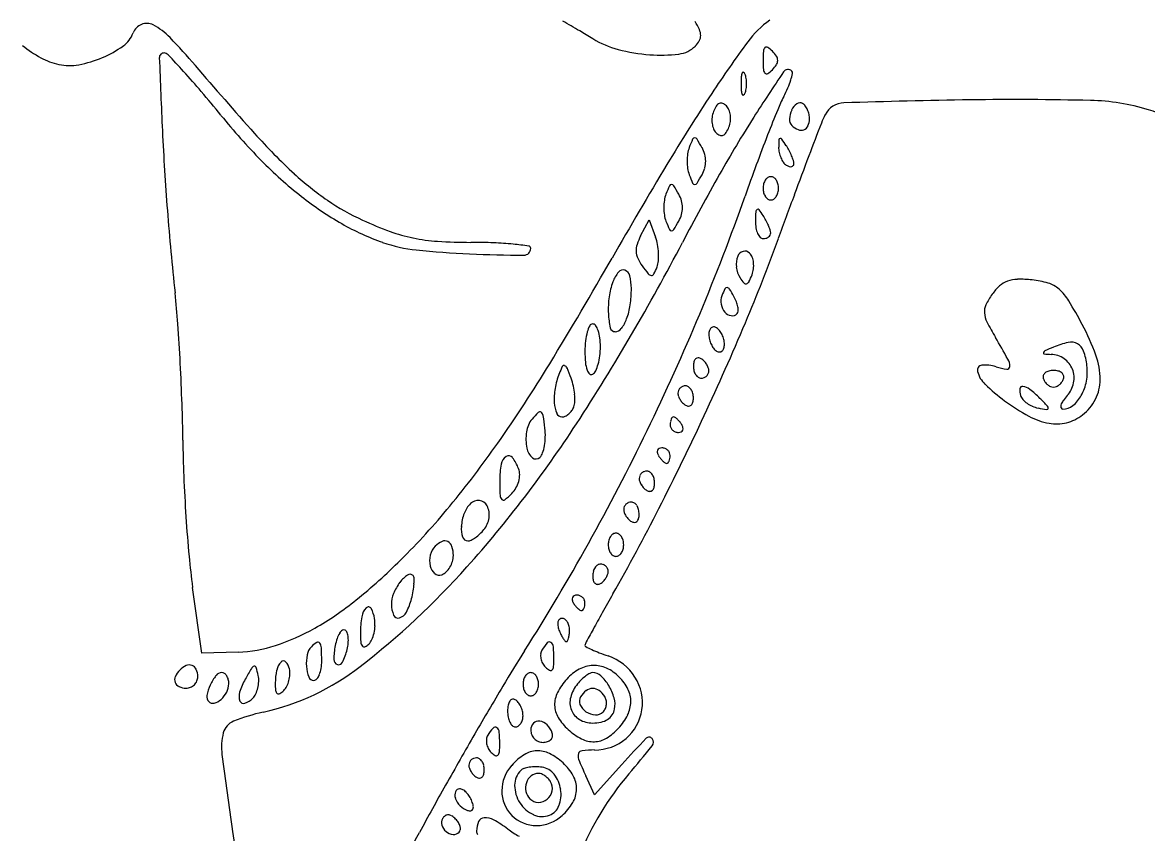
# Model space of a CAD drawing. Header units: millimetres. Extents: x 56222 to 3066687, y -650199 to -121287.
# Drawn here: x 140546.311 to 140548.127, y -185767.122 to -185765.813 of the extents above; entities that cross this region are included whole.
import ezdxf

# ---------------------------------------------------------------- set-up
doc = ezdxf.new("R2010")
doc.units = ezdxf.units.MM
doc.header["$MEASUREMENT"] = 0
doc.layers.add('$TD_AUDIT_GENERATED_(A0BDF17)', color=32, linetype='Continuous', lineweight=30)

msp = doc.modelspace()

# ---------------------------------------------------------------- linework, layer by layer
at = {"layer": '$TD_AUDIT_GENERATED_(A0BDF17)', "linetype": 'Continuous', "lineweight": 25, "ltscale": 2}
for p, q in [((140547.3077, -185766.1575), (140547.3216, -185766.1315)), ((140547.3216, -185766.1315), (140547.3318, -185766.1592)), ((140546.5998, -185766.8302), (140546.585, -185766.724)), ((140546.6583, -185766.8282), (140546.5998, -185766.8302)), ((140547.2772, -185767.0095), (140547.2331, -185767.0584)), ((140547.2331, -185767.0584), (140547.2193, -185767.028))]:
    msp.add_line(p, q, dxfattribs=at)
for centre, radius, start, end in [((140546.5117, -185765.8389), 0.0242, 112.312, 159.0085), ((140546.5109, -185765.8369), 0.0221, 62.3443, 112.312), ((140546.4712, -185765.9127), 0.1077, 44.1012, 62.3443), ((140543.4049, -185772.2966), 7.5053, 59.5419, 59.78391), ((140547.305, -185765.8685), 0.1068, 24.1668, 31.9874), ((140547.6051, -185765.9359), 0.1546, 125.1429, 143.7267), ((140546.446, -185765.8137), 0.0461, 305.3541, 339.0085), ((140545.8598, -185768.1221), 2.6625, 59.0176, 59.5419), ((140547.3804, -185765.8347), 0.0242, 0.6079, 24.1669), ((140547.3877, -185765.8346), 0.0169, 331.0083, 0.6078), ((140546.4286, -185765.7067), 0.1859, 230.5994, 241.5535), ((140546.3704, -185765.707), 0.1769, 292.9644, 305.3541), ((140545.8731, -185766.4924), 0.9406, 40.3983, 44.1011), ((140547.3119, -185765.7036), 0.1584, 239.0176, 255.2357), ((140547.3642, -185765.8195), 0.045, 276.6728, 315.0021), ((140547.3688, -185765.8242), 0.0384, 315.0021, 331.0083), ((140549.2039, -185767.1091), 2.1376, 143.7267, 146.4511), ((140547.5146, -185765.8602), 0.00888, 135.0022, 175.8296), ((140547.5108, -185765.8564), 0.0035, 56.8319, 135.0022), ((140547.4871, -185765.8926), 0.0468, 45.0021, 56.8319), ((140546.3932, -185765.7721), 0.1115, 241.5536, 257.6145), ((140546.3664, -185765.6977), 0.187, 280.7267, 292.9644), ((140546.5386, -185765.8698), 0.00728, 87.7039, 182.1227), ((140559.7711, -185765.3793), 13.2489, 182.12263, 182.63325), ((140546.5385, -185765.8721), 0.00962, 43.409, 87.7039), ((140544.9507, -185767.3741), 2.1953, 42.4574, 43.409), ((140547.3422, -185765.5887), 0.2773, 255.2357, 265.8993), ((140547.3403, -185765.6156), 0.2503, 265.8993, 276.6728), ((140547.7111, -185765.8745), 0.2059, 175.8296, 180.0021), ((140547.4826, -185765.8972), 0.0532, 33.6368, 45.0021), ((140547.5166, -185765.8745), 0.0123, 0.0021, 33.6368), ((140546.3864, -185765.803), 0.0799, 257.6145, 280.7267), ((140550.9497, -185762.172), 5.7256, 220.3983, 221.8523), ((140547.7111, -185765.8745), 0.2059, 180.0021, 184.1747), ((140547.5146, -185765.8889), 0.00888, 184.1747, 225.0021), ((140547.4871, -185765.8565), 0.0468, 303.1724, 315.0021), ((140547.4826, -185765.8519), 0.0532, 315.0022, 326.3674), ((140547.5166, -185765.8745), 0.0123, 326.3674, 0.0022), ((140547.5454, -185765.8976), 0.0085, 45.0021, 145.8971), ((140547.5482, -185765.8948), 0.00449, 348.3238, 45.0021), ((140545.6809, -185766.706), 1.2055, 40.4028, 42.4574), ((140547.629, -185765.912), 0.1593, 175.9939, 180.0021), ((140547.4909, -185765.9023), 0.0208, 158.0276, 175.994), ((140547.4729, -185765.8951), 0.0015, 61.6496, 158.0276), ((140547.4712, -185765.8983), 0.00517, 21.9766, 61.6498), ((140547.4464, -185765.9083), 0.0319, 8.702, 21.9766), ((140547.4224, -185765.912), 0.0562, 0.0021, 8.7021), ((140550.1442, -185767.6573), 3.147, 145.8972, 147.4916), ((140547.5108, -185765.8927), 0.0035, 225.0021, 303.1724), ((140547.4265, -185765.8677), 0.1293, 336.7015, 342.7372), ((140547.4451, -185765.8734), 0.1098, 342.7373, 348.3239), ((140544.9735, -185767.308), 2.1344, 39.0632, 40.4028), ((140549.9224, -185767.5856), 2.9997, 146.4511, 149.0384), ((140547.629, -185765.912), 0.1593, 180.0021, 184.0104), ((140547.4909, -185765.9217), 0.0208, 184.0103, 201.9767), ((140547.4712, -185765.9257), 0.00517, 298.3545, 338.0276), ((140547.4464, -185765.9157), 0.0319, 338.0277, 351.3023), ((140547.4224, -185765.912), 0.0562, 351.3022, 0.0022), ((140547.3426, -185765.8315), 0.2207, 332.6578, 336.7015), ((140547.4391, -185765.9541), 0.0111, 113.7973, 148.0154), ((140547.4374, -185765.9502), 0.00694, 67.3078, 113.7974), ((140547.4329, -185765.961), 0.0186, 45.0022, 67.3078), ((140547.4729, -185765.9289), 0.0015, 201.9767, 298.3546), ((140547.7662, -185766.0506), 0.2563, 152.6578, 157.8442), ((140547.576, -185765.9665), 0.0274, 126.3398, 154.2426), ((140547.5647, -185765.951), 0.0082, 58.2846, 126.3398), ((140547.561, -185765.957), 0.0152, 36.2292, 58.2846), ((140547.6369, -185765.9787), 0.0357, 91.9051, 152.0831), ((140548.0067, -185777.0954), 11.1586, 90.85733, 91.90515), ((140547.9129, -185770.8287), 4.8911, 88.5909, 90.8574), ((140548.0246, -185766.2902), 0.3513, 73.0564, 88.5909), ((140547.4461, -185765.3013), 1.0501, 219.0632, 224.3832), ((140547.4602, -185765.9704), 0.0374, 159.0085, 173.5716), ((140547.4734, -185765.9754), 0.0515, 148.0155, 159.0086), ((140547.433, -185765.9609), 0.0185, 21.2683, 45.0021), ((140547.4162, -185765.9674), 0.0365, 6.975, 21.2683), ((140547.411, -185765.9681), 0.0418, 353.5715, 6.9751), ((140550.1249, -185767.011), 2.803, 157.8443, 158.7415), ((140547.5845, -185765.9705), 0.0367, 154.2426, 177.4859), ((140547.5457, -185765.9682), 0.0342, 24.1774, 36.2293), ((140547.5412, -185765.9702), 0.0391, 12.7971, 24.1772), ((140547.5468, -185765.969), 0.0334, 0.0021, 12.7972), ((140547.7141, -185766.0195), 0.123, 152.0831, 159.0412), ((140547.9955, -185766.3858), 0.4513, 69.0369, 73.0564), ((140547.4645, -185765.9709), 0.0418, 173.5715, 186.9751), ((140547.4593, -185765.9715), 0.0365, 186.975, 201.2683), ((140549.1933, -185767.0513), 2.0194, 147.4916, 150.5288), ((140547.4021, -185765.9635), 0.0515, 328.0155, 339.0086), ((140547.4153, -185765.9686), 0.0374, 339.0085, 353.5716), ((140547.5618, -185765.9695), 0.0141, 177.4859, 225.0021), ((140547.5729, -185765.9584), 0.0298, 225.0022, 247.8146), ((140547.5669, -185765.9749), 0.012, 290.4262, 335.0649), ((140547.554, -185765.969), 0.0261, 335.065, 0.0021), ((140559.429, -185770.5068), 12.6679, 159.04128, 159.29705), ((140550.4547, -185765.8078), 3.9226, 182.6332, 184.5102), ((140547.404, -185765.3482), 0.9653, 221.8522, 227.2774), ((140547.395, -185766.0032), 0.00371, 90.0022, 155.876), ((140547.395, -185766.0038), 0.00439, 31.8085, 90.0021), ((140547.4425, -185765.978), 0.0185, 201.2683, 225.0021), ((140547.4426, -185765.978), 0.0186, 225.0022, 247.3078), ((140547.4381, -185765.9887), 0.00694, 247.3078, 293.7974), ((140547.4364, -185765.9849), 0.0111, 293.7973, 328.0154), ((140550.338, -185767.0939), 3.0317, 158.7415, 159.716), ((140547.5331, -185766.0026), 0.00236, 100.9783, 176.7104), ((140547.5332, -185766.0031), 0.00287, 35.2176, 100.9785), ((140547.5665, -185765.9741), 0.0129, 247.8148, 290.4262), ((140547.4293, -185766.0317), 0.0463, 158.9315, 171.7064), ((140547.6404, -185766.1131), 0.2726, 155.8759, 158.9315), ((140547.0921, -185766.1917), 0.3608, 29.3117, 31.8086), ((140547.3633, -185766.0395), 0.0498, 15.7864, 29.3118), ((140547.7764, -185766.0165), 0.246, 176.7108, 179.4833), ((140547.5709, -185766.0147), 0.0406, 179.4833, 191.7873), ((140547.2817, -185766.1806), 0.3107, 32.8747, 35.2176), ((140547.4524, -185766.0703), 0.1076, 27.9831, 32.8747), ((140547.1722, -185765.5693), 0.6668, 224.3832, 231.8588), ((140547.465, -185766.0369), 0.0824, 171.7064, 180.0021), ((140547.465, -185766.0369), 0.0824, 180.0021, 188.2979), ((140547.3722, -185766.0369), 0.0405, 0.0021, 15.7864), ((140547.3722, -185766.0369), 0.0405, 344.2179, 0.0021), ((140547.5757, -185766.0137), 0.0454, 191.7873, 203.0981), ((140547.5698, -185766.0162), 0.039, 203.0981, 215.1788), ((140547.4522, -185766.0704), 0.1077, 23.0981, 27.9831), ((140547.4663, -185766.0644), 0.0924, 18.118, 23.0981), ((140547.5374, -185766.0411), 0.0176, 1.0865, 18.118), ((140555.2817, -185768.9394), 8.2344, 159.29707, 159.76254), ((140554.361, -185770.2485), 8.1759, 149.03845, 150.26274), ((140547.4293, -185766.0421), 0.0463, 188.2978, 201.0728), ((140547.3633, -185766.0344), 0.0498, 330.6925, 344.2178), ((140550.8059, -185767.2668), 3.5305, 159.7159, 160.5852), ((140547.5513, -185766.0293), 0.0164, 215.1788, 238.2846), ((140547.5546, -185766.024), 0.0226, 238.2847, 251.6853), ((140547.5499, -185766.0379), 0.00791, 251.6854, 280.9785), ((140547.5507, -185766.0417), 0.00407, 280.9784, 325.3239), ((140547.5496, -185766.0409), 0.00543, 325.3241, 1.0867), ((140547.0675, -185765.7124), 0.4694, 227.2773, 235.6431), ((140550.7518, -185767.9321), 3.8096, 150.5287, 152.4173), ((140547.6404, -185765.9608), 0.2726, 201.0728, 204.1283), ((140547.395, -185766.0707), 0.00371, 204.1282, 270.0021), ((140547.395, -185766.07), 0.00439, 270.0022, 328.1958), ((140547.0921, -185765.8822), 0.3608, 328.1957, 330.6925), ((140547.5332, -185766.0806), 0.028, 165.1598, 180.0022), ((140547.5258, -185766.0787), 0.0203, 146.312, 165.1598), ((140547.5211, -185766.0755), 0.0147, 123.7206, 146.312), ((140547.5177, -185766.0705), 0.00858, 90.0022, 123.7206), ((140547.5177, -185766.0705), 0.00858, 56.2837, 90.0021), ((140547.5143, -185766.0755), 0.0147, 33.6923, 56.2836), ((140547.5096, -185766.0787), 0.0203, 14.8445, 33.6923), ((140547.5022, -185766.0806), 0.028, 0.002, 14.8445), ((140547.3918, -185766.1067), 0.0463, 158.9315, 171.7064), ((140547.603, -185766.188), 0.2726, 155.8759, 158.9315), ((140547.3575, -185766.0781), 0.00371, 90.0022, 155.876), ((140547.3575, -185766.0788), 0.00439, 31.8085, 90.0021), ((140547.0546, -185766.2667), 0.3608, 29.3117, 31.8086), ((140547.3258, -185766.1144), 0.0498, 15.7864, 29.3118), ((140547.5332, -185766.0806), 0.028, 180.002, 194.8445), ((140547.5258, -185766.0826), 0.0203, 194.8445, 213.6923), ((140547.5096, -185766.0826), 0.0203, 326.312, 345.1598), ((140547.5022, -185766.0806), 0.028, 345.1598, 0.0022), ((140559.9563, -185770.6628), 13.2165, 159.76253, 160.08912), ((140547.0935, -185765.6696), 0.5393, 231.8587, 240.2095), ((140547.0184, -185765.7843), 0.3824, 235.6432, 245.3991), ((140547.4275, -185766.1119), 0.0824, 171.7064, 180.0021), ((140547.3348, -185766.1119), 0.0405, 0.0021, 15.7864), ((140544.1301, -185764.914), 3.5478, 337.295, 340.5852), ((140547.5211, -185766.0858), 0.0147, 213.6923, 236.2836), ((140547.5177, -185766.0908), 0.00858, 236.2837, 270.0021), ((140547.5177, -185766.0908), 0.00858, 270.0022, 303.7206), ((140547.5143, -185766.0858), 0.0147, 303.7206, 326.312), ((140551.1181, -185765.7555), 4.5881, 184.5102, 186.179), ((140547.4275, -185766.1119), 0.0824, 180.0021, 188.2979), ((140547.3918, -185766.1171), 0.0463, 188.2978, 201.0728), ((140547.3258, -185766.1094), 0.0498, 330.6925, 344.2178), ((140547.3348, -185766.1119), 0.0405, 344.2179, 0.0021), ((140547.8233, -185766.136), 0.3304, 177.0241, 179.6122), ((140547.4987, -185766.1191), 0.00534, 127.2973, 177.024), ((140547.4969, -185766.1167), 0.00234, 38.1901, 127.2973), ((140547.4039, -185766.1899), 0.1206, 32.8747, 38.1901), ((140547.4085, -185766.1869), 0.1151, 28.329, 32.8747), ((140547.0217, -185765.795), 0.3948, 240.2095, 250.7593), ((140547.1157, -185765.5717), 0.6162, 245.3991, 249.8561), ((140547.603, -185766.0357), 0.2726, 201.0728, 204.1283), ((140547.0546, -185765.9571), 0.3608, 328.1957, 330.6925), ((140547.5565, -185766.1342), 0.0636, 179.6123, 189.3519), ((140547.5314, -185766.1383), 0.0381, 189.352, 203.6381), ((140547.4127, -185766.1846), 0.1104, 23.6382, 28.329), ((140547.4272, -185766.1783), 0.0945, 18.8941, 23.6382), ((140546.9925, -185765.9076), 0.2584, 249.8561, 258.3876), ((140546.9984, -185765.8793), 0.2873, 258.3876, 266.3797), ((140547.382, -185766.1972), 0.0842, 151.8472, 161.9586), ((140547.2625, -185766.1849), 0.0739, 10.5676, 20.3028), ((140547.3575, -185766.1456), 0.00371, 204.1282, 270.0021), ((140547.3575, -185766.145), 0.00439, 270.0022, 328.1958), ((140544.8932, -185765.2068), 2.8043, 337.1146, 340.089), ((140547.517, -185766.1446), 0.0225, 203.6382, 222.4382), ((140547.5052, -185766.1554), 0.00645, 222.4384, 270.0022), ((140547.5052, -185766.1454), 0.0164, 270.0021, 286.8408), ((140547.5063, -185766.149), 0.0127, 286.8408, 307.2973), ((140547.508, -185766.1512), 0.0099, 307.2974, 330.7956), ((140547.5105, -185766.1526), 0.00703, 330.7956, 1.1718), ((140547.5016, -185766.1528), 0.0159, 1.1717, 18.894), ((140546.9717, -185765.9382), 0.2432, 250.7593, 263.895), ((140547.0849, -185764.8797), 1.3077, 263.8949, 267.6741), ((140547.0365, -185765.2767), 0.8911, 266.3797, 269.817), ((140547.0304, -185767.1901), 1.0223, 87.7363, 89.8169), ((140547.0502, -185766.6893), 0.5211, 84.2912, 87.7363), ((140547.0299, -185766.8925), 0.7253, 82.2896, 84.2912), ((140547.1195, -185766.1775), 0.0109, 269.5542, 0.1007), ((140547.1267, -185766.1775), 0.00379, 0.1008, 82.2896), ((140544.2514, -185764.5362), 3.5244, 326.9083, 332.4173), ((140547.3322, -185766.181), 0.0319, 161.9586, 182.8254), ((140547.2365, -185766.1897), 0.1003, 2.8253, 10.5676), ((140547.4763, -185766.1948), 0.0129, 105.4716, 159.0086), ((140547.4758, -185766.1929), 0.011, 45.0021, 105.4716), ((140547.1402, -185763.5188), 2.6698, 267.674, 269.5542), ((140541.4397, -185762.8672), 6.705, 328.57117, 330.26274), ((140547.3302, -185766.1811), 0.0299, 182.8254, 204.5367), ((140547.3657, -185766.1649), 0.0689, 204.5366, 216.1771), ((140547.3, -185766.1942), 0.0366, 339.0085, 354.8405), ((140547.2452, -185766.1893), 0.0916, 354.8404, 2.8254), ((140547.4983, -185766.2032), 0.0364, 159.0085, 187.0351), ((140547.4707, -185766.198), 0.0181, 20.6503, 45.0022), ((140547.4529, -185766.2047), 0.0372, 6.4137, 20.6503), ((140547.4469, -185766.2054), 0.0432, 353.1495, 6.4136), ((140547.3183, -185766.2528), 0.0593, 141.2187, 159.0086), ((140547.2792, -185766.2214), 0.00913, 70.7362, 141.2189), ((140547.2781, -185766.2247), 0.0127, 14.0807, 70.7362), ((140547.5468, -185766.0325), 0.2933, 216.1771, 219.3547), ((140547.3255, -185766.214), 0.00706, 219.3548, 265.8741), ((140547.3253, -185766.2168), 0.00428, 265.8741, 332.8466), ((140547.226, -185766.1658), 0.1159, 332.8467, 339.0086), ((140547.5049, -185766.2024), 0.0432, 187.0351, 211.7196), ((140547.4504, -185766.2058), 0.0397, 339.0087, 353.1496), ((140547.3608, -185766.2691), 0.1048, 159.0085, 172.5288), ((140547.2091, -185766.242), 0.0837, 0.0021, 14.0808), ((140547.5239, -185766.1907), 0.0655, 211.7196, 220.5113), ((140547.4774, -185766.2304), 0.00427, 220.5112, 284.835), ((140547.4769, -185766.2284), 0.00632, 284.835, 333.5922), ((140547.366, -185766.1734), 0.1301, 333.5921, 339.0086), ((140547.9124, -185766.2664), 0.0383, 109.7251, 132.1036), ((140547.9167, -185766.2784), 0.051, 91.0225, 109.7251), ((140547.9193, -185766.4231), 0.1958, 84.1447, 91.0225), ((140547.9253, -185766.3645), 0.1369, 73.0339, 84.1447), ((140547.9515, -185766.2786), 0.0471, 48.3988, 73.034), ((140545.1974, -185766.3965), 1.3672, 4.0741, 6.1791), ((140547.1074, -185766.242), 0.1854, 351.7373, 0.0022), ((140547.4631, -185766.2631), 0.0259, 159.0085, 190.0937), ((140547.5686, -185766.3035), 0.1389, 154.0835, 159.0085), ((140547.4469, -185766.2444), 0.00362, 86.047, 154.0833), ((140547.4468, -185766.2458), 0.00504, 32.5502, 86.047), ((140547.2474, -185766.3731), 0.2417, 29.2347, 32.5503), ((140547.399, -185766.2883), 0.0679, 21.2689, 29.2347), ((140547.9771, -185766.3231), 0.1249, 144.9937, 154.1438), ((140547.9404, -185766.2974), 0.08, 132.1036, 144.9937), ((140547.9279, -185766.3052), 0.0826, 31.4479, 48.3989), ((140547.4118, -185766.2758), 0.1563, 172.5288, 182.5538), ((140547.1844, -185766.2532), 0.1077, 339.3218, 351.7373), ((140547.4641, -185766.2629), 0.0269, 190.0937, 220.315), ((140547.4189, -185766.2805), 0.0466, 10.703, 21.2691), ((140547.4334, -185766.2778), 0.0318, 358.3206, 10.703), ((140547.8871, -185766.2795), 0.0249, 154.1438, 184.398), ((140547.3534, -185766.6565), 0.756, 28.1188, 31.4479), ((140547.3851, -185766.277), 0.1295, 182.5538, 192.7283), ((140547.2264, -185766.2691), 0.0628, 323.1407, 339.3218), ((140543.9747, -185764.849), 3.7163, 334.1172, 337.2949), ((140547.4561, -185766.2697), 0.0164, 220.315, 261.3615), ((140547.4554, -185766.2746), 0.0115, 261.3615, 315.0022), ((140547.4593, -185766.2786), 0.00586, 315.0021, 358.3206), ((140547.9008, -185766.2785), 0.0386, 184.3979, 206.7855), ((140543.0944, -185766.5463), 3.4756, 3.0254, 4.0742), ((140547.2729, -185766.3267), 0.0533, 152.5807, 164.3081), ((140547.2304, -185766.3047), 0.00543, 90.0022, 152.5807), ((140547.2304, -185766.305), 0.00575, 33.4445, 90.0021), ((140547.2053, -185766.3216), 0.0358, 18.7813, 33.4446), ((140547.2665, -185766.3038), 0.00796, 192.7284, 270.0021), ((140547.2665, -185766.2992), 0.0126, 270.0021, 323.1407), ((140543.374, -185764.5656), 4.4532, 335.0112, 337.1146), ((140547.4275, -185766.3124), 0.00915, 131.4134, 164.1433), ((140547.4254, -185766.31), 0.00591, 88.3507, 131.4133), ((140547.4252, -185766.3136), 0.00955, 58.2846, 88.3507), ((140547.4209, -185766.3207), 0.0178, 37.4399, 58.2847), ((140548.2592, -185766.0975), 0.4401, 206.7855, 210.5433), ((140547.694, -185766.4746), 0.3699, 19.7539, 28.1188), ((140547.3785, -185766.3437), 0.1606, 173.9142, 180.0022), ((140547.3057, -185766.3359), 0.0873, 164.308, 173.9143), ((140547.181, -185766.3298), 0.0614, 7.3966, 18.7813), ((140547.1335, -185766.336), 0.1093, 0.0021, 7.3967), ((140547.4419, -185766.3165), 0.0242, 164.1432, 180.002), ((140547.4506, -185766.3165), 0.0328, 180.0022, 193.6556), ((140547.4582, -185766.3147), 0.0407, 193.6556, 205.2758), ((140547.406, -185766.3321), 0.0366, 25.2758, 37.4399), ((140547.4023, -185766.3338), 0.0407, 13.6556, 25.2758), ((140547.41, -185766.332), 0.0328, 0.0022, 13.6556), ((140546.4912, -185767.1407), 1.6127, 29.1171, 30.5433), ((140547.4092, -185766.3437), 0.1913, 180.0022, 185.2741), ((140547.1261, -185766.336), 0.1168, 352.8089, 0.0022), ((140547.4546, -185766.3164), 0.0366, 205.2758, 217.4399), ((140547.4396, -185766.3278), 0.0178, 217.4399, 238.2847), ((140547.4353, -185766.3349), 0.00955, 238.2846, 268.3507), ((140547.4352, -185766.3385), 0.00591, 268.3507, 311.4133), ((140547.433, -185766.3361), 0.00915, 311.4134, 344.1433), ((140547.4186, -185766.332), 0.0242, 344.1432, 0.002), ((140547.959, -185766.346), 0.00152, 162.0647, 264.2526), ((140547.9619, -185766.347), 0.00454, 114.7246, 162.0648), ((140548.1894, -185766.8411), 0.5486, 113.161, 114.7247), ((140548.0249, -185766.4566), 0.1303, 102.165, 113.161), ((140548.0021, -185766.3506), 0.0219, 61.1261, 102.165), ((140548.0026, -185766.3497), 0.0208, 18.6414, 61.126), ((140547.9123, -185766.3801), 0.1162, 6.7261, 18.6414), ((140542.9398, -185766.5544), 3.6303, 1.985, 3.0255), ((140545.082, -185765.093), 2.4366, 324.9707, 328.5711), ((140547.2725, -185766.3563), 0.0541, 185.2741, 198.7814), ((140547.1492, -185766.3389), 0.0935, 344.308, 352.8089), ((140547.4192, -185766.3672), 0.0264, 164.871, 180.0021), ((140547.4032, -185766.3629), 0.00984, 133.2606, 164.8711), ((140547.4005, -185766.3601), 0.00595, 89.9762, 133.2606), ((140547.4005, -185766.3631), 0.00903, 58.2846, 89.9762), ((140547.392, -185766.377), 0.0253, 44.3651, 58.2846), ((140547.3873, -185766.3816), 0.0319, 32.6795, 44.3651), ((140547.8782, -185766.3682), 0.0252, 1.0123, 29.1171), ((140547.9777, -185766.1605), 0.188, 264.2525, 267.635), ((140547.9683, -185766.388), 0.0397, 55.3011, 87.635), ((140547.9697, -185766.3859), 0.0371, 21.3018, 55.3011), ((140547.931, -185766.3894), 0.118, 0.151, 19.7539), ((140547.2971, -185766.4258), 0.1294, 159.0086, 170.038), ((140547.2934, -185766.4244), 0.1254, 153.2691, 159.0085), ((140547.184, -185766.3693), 0.00294, 68.572, 153.2693), ((140547.1826, -185766.373), 0.0069, 22.6631, 68.5719), ((140546.7878, -185766.5378), 0.4347, 20.3028, 22.6631), ((140547.2357, -185766.3689), 0.0151, 198.7813, 227.3486), ((140547.2282, -185766.3769), 0.00413, 227.3487, 301.7196), ((140547.2238, -185766.3697), 0.0126, 301.7195, 335.0682), ((140547.1703, -185766.3448), 0.0716, 335.0683, 344.308), ((140547.423, -185766.3672), 0.0302, 180.0022, 194.258), ((140547.4145, -185766.3694), 0.0215, 194.258, 212.6794), ((140547.4092, -185766.3728), 0.0151, 212.6794, 235.0652), ((140547.3897, -185766.38), 0.029, 20.4918, 32.6794), ((140547.4059, -185766.3746), 0.0119, 313.2605, 335.9284), ((140547.4068, -185766.3749), 0.011, 335.9285, 0.0022), ((140547.4033, -185766.3749), 0.0145, 0.0021, 20.4918), ((140547.8589, -185766.3739), 0.00795, 96.2192, 194.1986), ((140547.8931, -185766.3652), 0.0433, 194.1986, 226.3809), ((140547.8641, -185766.4216), 0.056, 72.3933, 96.2191), ((140547.9112, -185766.2733), 0.0997, 252.3934, 262.6779), ((140547.899, -185766.3679), 0.00432, 262.678, 1.0123), ((140547.9662, -185766.3854), 0.0094, 129.4106, 162.1468), ((140547.9699, -185766.3899), 0.0152, 104.8572, 129.4105), ((140547.9737, -185766.404), 0.0298, 90.0021, 104.8571), ((140547.9737, -185766.404), 0.0298, 75.1472, 90.0022), ((140547.9774, -185766.3899), 0.0152, 50.5938, 75.1471), ((140547.9811, -185766.3854), 0.0094, 17.8575, 50.5937), ((140547.9682, -185766.3865), 0.0388, 348.1795, 21.3018), ((140547.9446, -185766.3763), 0.0837, 349.5021, 6.7261), ((140547.1035, -185766.421), 0.0981, 12.7266, 20.3027), ((140547.0942, -185766.4231), 0.1077, 5.6627, 12.7266), ((140547.3801, -185766.4118), 0.0126, 111.254, 133.2605), ((140547.3803, -185766.4123), 0.0132, 90.0022, 111.2539), ((140547.3803, -185766.4075), 0.00832, 55.065, 90.0022), ((140547.4053, -185766.3784), 0.00832, 235.065, 270.0022), ((140547.4053, -185766.3735), 0.0132, 270.0022, 291.2539), ((140547.4055, -185766.3741), 0.0126, 291.254, 313.2605), ((140548.087, -185766.1618), 0.3243, 226.3809, 233.671), ((140547.9239, -185766.4043), 0.00441, 81.8599, 172.7208), ((140547.9212, -185766.4227), 0.023, 51.2547, 81.8599), ((140547.9651, -185766.385), 0.00819, 162.1468, 198.4371), ((140547.976, -185766.3814), 0.0196, 198.437, 215.28), ((140547.9781, -185766.3799), 0.0223, 215.28, 230.5937), ((140547.9768, -185766.3815), 0.0202, 230.5937, 246.6975), ((140547.9737, -185766.3887), 0.0123, 246.6974, 270.0022), ((140547.9737, -185766.3887), 0.0123, 270.0021, 293.3069), ((140547.9706, -185766.3815), 0.0202, 293.3068, 309.4106), ((140547.9692, -185766.3799), 0.0223, 309.4106, 324.7243), ((140547.9714, -185766.3814), 0.0196, 324.7242, 341.5672), ((140547.9822, -185766.385), 0.00819, 341.5672, 17.8575), ((140547.9635, -185766.3855), 0.0436, 317.8574, 348.1796), ((140547.9516, -185766.3776), 0.0765, 331.0906, 349.502), ((140547.9792, -185766.3893), 0.0698, 333.2794, 0.151), ((140547.2652, -185766.4202), 0.097, 170.038, 183.7232), ((140547.1096, -185766.4216), 0.0921, 358.2698, 5.6627), ((140547.3788, -185766.4109), 0.011, 155.9285, 180.0022), ((140547.3823, -185766.4109), 0.0145, 180.0021, 200.4918), ((140547.3959, -185766.4059), 0.029, 200.4918, 212.6794), ((140547.3796, -185766.4113), 0.0119, 133.2605, 155.9284), ((140547.3764, -185766.4131), 0.0151, 32.6794, 55.0652), ((140547.371, -185766.4165), 0.0215, 14.258, 32.6794), ((140547.3626, -185766.4187), 0.0302, 0.0022, 14.258), ((140547.3664, -185766.4187), 0.0264, 344.871, 0.0021), ((140547.9443, -185766.4069), 0.025, 172.7208, 198.4179), ((140547.9375, -185766.4091), 0.0178, 198.4179, 222.0152), ((140547.811, -185766.5601), 0.1992, 45.0021, 51.2547), ((140548.0605, -185766.4733), 0.0872, 137.8574, 144.9328), ((140547.9695, -185766.3875), 0.0561, 309.3275, 331.0907), ((140544.3936, -185766.5041), 2.1757, 0.4582, 1.985), ((140547.2224, -185766.423), 0.0541, 183.7232, 202.1591), ((140547.1736, -185766.4226), 0.0283, 324.5532, 339.0085), ((140547.1763, -185766.4236), 0.0254, 339.0085, 358.2698), ((140547.3983, -185766.4043), 0.0319, 212.6795, 224.3651), ((140547.3936, -185766.4089), 0.0253, 224.3651, 238.2846), ((140547.3851, -185766.4227), 0.00903, 238.2846, 269.9762), ((140547.3851, -185766.4258), 0.00595, 269.9762, 313.2606), ((140547.3824, -185766.423), 0.00984, 313.2606, 344.8711), ((140548.0982, -185766.1466), 0.3431, 233.671, 241.4159), ((140547.955, -185766.3934), 0.0414, 222.0152, 234.6039), ((140547.959, -185766.3877), 0.0483, 234.6039, 246.3582), ((140547.9571, -185766.392), 0.0437, 246.3582, 259.0337), ((140548.0091, -185766.1238), 0.3168, 259.0337, 261.5888), ((140547.4526, -185766.9185), 0.706, 43.5723, 45.0021), ((140547.9631, -185766.4351), 0.00215, 261.5888, 349.1972), ((140547.9611, -185766.4347), 0.00417, 349.1972, 43.5725), ((140547.9916, -185766.4321), 0.0063, 162.5087, 203.8507), ((140548.0101, -185766.4379), 0.0257, 144.9327, 162.5086), ((140547.9889, -185766.4333), 0.00333, 203.8507, 270.0021), ((140547.9889, -185766.4113), 0.0254, 270.0022, 309.3275), ((140547.976, -185766.3877), 0.0733, 307.3774, 333.2793), ((140547.165, -185766.4794), 0.042, 140.5534, 171.7088), ((140547.24, -185766.5411), 0.1391, 134.6041, 140.5533), ((140547.145, -185766.4447), 0.00377, 54.8427, 134.6042), ((140547.1424, -185766.4483), 0.00815, 9.1904, 54.8425), ((140546.6825, -185766.5227), 0.4741, 6.7124, 9.1904), ((140547.1808, -185766.4399), 0.00923, 202.1591, 270.0021), ((140547.1808, -185766.4366), 0.0126, 270.0022, 295.441), ((140547.1754, -185766.4252), 0.0252, 295.4411, 310.5738), ((140547.1725, -185766.4218), 0.0296, 310.5738, 324.5531), ((140543.2262, -185764.4967), 4.6163, 332.9383, 335.0112), ((140547.3726, -185766.4597), 0.0171, 156.2054, 170.3439), ((140547.3662, -185766.4569), 0.0101, 137.6504, 156.2054), ((140547.3608, -185766.452), 0.00285, 90.0021, 137.6504), ((140547.3608, -185766.4538), 0.00464, 55.4493, 90.0021), ((140547.3467, -185766.4743), 0.0295, 46.644, 55.4492), ((140547.3405, -185766.4808), 0.0385, 38.4797, 46.6439), ((140547.9861, -185766.3524), 0.1088, 241.4159, 259.6419), ((140547.9774, -185766.3895), 0.0712, 284.1017, 307.3774), ((140545.5984, -185765.4141), 1.9165, 318.2163, 326.9083), ((140547.0526, -185766.4792), 0.1014, 358.6511, 6.7123), ((140544.0005, -185764.8615), 3.6876, 330.9274, 334.1172), ((140547.3838, -185766.4617), 0.0285, 170.3439, 180.0021), ((140547.367, -185766.4617), 0.0117, 180.0022, 203.9906), ((140547.3679, -185766.4613), 0.0127, 203.9905, 226.6438), ((140547.3683, -185766.4608), 0.0133, 226.6439, 248.6737), ((140547.3686, -185766.4636), 0.0105, 270.0022, 294.8786), ((140547.3319, -185766.4877), 0.0496, 31.7197, 38.4798), ((140547.3707, -185766.4683), 0.00534, 294.8786, 336.2055), ((140547.3607, -185766.4699), 0.0157, 12.8337, 31.7196), ((140547.3697, -185766.4679), 0.00647, 336.2055, 12.8338), ((140547.9785, -185766.3939), 0.0666, 259.6419, 284.1017), ((140548.235, -185766.4733), 1.6658, 180.4583, 182.4526), ((140547.1994, -185766.4844), 0.0767, 171.7089, 191.5632), ((140547.0587, -185766.4793), 0.0953, 350.2054, 358.6511), ((140547.3686, -185766.4603), 0.0139, 248.6738, 270.0021), ((140545.7514, -185765.5622), 1.619, 320.4555, 324.9707), ((140547.1505, -185766.4944), 0.0269, 191.5633, 229.6998), ((140547.1321, -185766.5013), 0.0185, 315.0022, 341.1344), ((140547.0769, -185766.4825), 0.0768, 341.1342, 350.2053), ((140547.3409, -185766.5054), 0.00647, 156.2055, 192.8338), ((140547.35, -185766.5034), 0.0157, 192.8337, 211.7196), ((140547.3399, -185766.505), 0.00534, 114.8786, 156.2055), ((140547.3421, -185766.5097), 0.0105, 90.0022, 114.8786), ((140547.3421, -185766.513), 0.0139, 68.6738, 90.0021), ((140547.3423, -185766.5125), 0.0133, 46.6439, 68.6737), ((140547.3428, -185766.512), 0.0127, 23.9905, 46.6438), ((140547.3436, -185766.5116), 0.0117, 0.0022, 23.9906), ((140547.2417, -185766.5518), 0.1612, 170.4979, 180.0021), ((140547.1002, -185766.5281), 0.0177, 122.3142, 170.4978), ((140547.0948, -185766.5196), 0.00767, 38.0055, 122.3141), ((140547.0467, -185766.5572), 0.0687, 20.9957, 38.0055), ((140547.1389, -185766.5081), 0.00891, 229.6998, 315.0021), ((140547.3787, -185766.4856), 0.0496, 211.7197, 218.4798), ((140547.3701, -185766.4924), 0.0385, 218.4797, 226.6439), ((140547.3639, -185766.499), 0.0295, 226.644, 235.4492), ((140547.3498, -185766.5195), 0.00464, 235.4493, 270.0021), ((140547.3498, -185766.5213), 0.00285, 270.0021, 317.6504), ((140547.3444, -185766.5163), 0.0101, 317.6504, 336.2054), ((140547.338, -185766.5135), 0.0171, 336.2054, 350.3439), ((140547.3268, -185766.5116), 0.0285, 350.3439, 0.0021), ((140549.3523, -185766.4255), 2.7842, 182.4527, 183.8101), ((140547.0865, -185766.5419), 0.0261, 359.5189, 20.9958), ((140547.0706, -185766.5418), 0.042, 344.4755, 359.5188), ((140547.3164, -185766.5484), 0.011, 155.9285, 180.0022), ((140547.3172, -185766.5487), 0.0119, 133.2605, 155.9284), ((140547.3176, -185766.5492), 0.0126, 111.254, 133.2605), ((140547.3179, -185766.5498), 0.0132, 90.0022, 111.2539), ((140547.3179, -185766.5449), 0.00832, 55.065, 90.0022), ((140547.314, -185766.5505), 0.0151, 32.6794, 55.0652), ((140547.3086, -185766.5539), 0.0215, 14.258, 32.6794), ((140547.7586, -185766.5518), 0.6781, 180.0021, 182.0216), ((140547.0694, -185766.5424), 0.0429, 315.0022, 330.1944), ((140547.0662, -185766.5406), 0.0466, 330.1945, 344.4754), ((140547.3198, -185766.5484), 0.0145, 180.0021, 200.4918), ((140547.3334, -185766.5433), 0.029, 200.4918, 212.6794), ((140547.3359, -185766.5417), 0.0319, 212.6795, 224.3651), ((140547.3199, -185766.5604), 0.00984, 313.2606, 344.8711), ((140547.3001, -185766.5561), 0.0302, 0.0022, 14.258), ((140547.3039, -185766.5561), 0.0264, 344.871, 0.0021), ((140547.0912, -185766.5753), 0.0103, 182.0216, 222.494), ((140547.0073, -185766.4803), 0.1307, 308.4553, 315.0022), ((140547.3311, -185766.5463), 0.0253, 224.3651, 238.2846), ((140547.3226, -185766.5602), 0.00903, 238.2846, 269.9762), ((140547.3226, -185766.5632), 0.00595, 269.9762, 313.2606), ((140546.0924, -185765.8437), 1.1769, 314.7206, 320.4554), ((140547.0645, -185766.6203), 0.0443, 135.0022, 159.3788), ((140547.0455, -185766.6014), 0.0175, 82.9352, 135.0022), ((140547.0457, -185766.6), 0.0161, 27.5213, 82.9353), ((140547.031, -185766.6076), 0.0326, 352.1114, 27.5212), ((140547.0863, -185766.5798), 0.00363, 222.4939, 308.4553), ((140544.1725, -185764.9801), 3.5538, 330.4164, 332.9384), ((140547.2914, -185766.5983), 0.011, 155.9285, 180.0022), ((140547.2949, -185766.5983), 0.0145, 180.0021, 200.4918), ((140547.2922, -185766.5987), 0.0119, 133.2605, 155.9284), ((140547.2927, -185766.5992), 0.0126, 111.254, 133.2605), ((140547.2929, -185766.5997), 0.0132, 90.0022, 111.2539), ((140547.2929, -185766.5949), 0.00832, 55.065, 90.0022), ((140547.289, -185766.6004), 0.0151, 32.6794, 55.0652), ((140547.2836, -185766.6039), 0.0215, 14.258, 32.6794), ((140547.2751, -185766.606), 0.0302, 0.0022, 14.258), ((140549.2353, -185766.4333), 2.667, 183.8101, 185.1783), ((140547.0917, -185766.6306), 0.0734, 159.3789, 176.0863), ((140547.026, -185766.6069), 0.0376, 320.312, 352.1113), ((140547.3084, -185766.5932), 0.029, 200.4918, 212.6794), ((140547.3109, -185766.5917), 0.0319, 212.6795, 224.3651), ((140547.3061, -185766.5963), 0.0253, 224.3651, 238.2846), ((140547.2976, -185766.6101), 0.00903, 238.2846, 269.9762), ((140547.2976, -185766.6132), 0.00595, 269.9762, 313.2606), ((140547.295, -185766.6104), 0.00984, 313.2606, 344.8711), ((140547.279, -185766.606), 0.0264, 344.871, 0.0021), ((140547.0652, -185766.6287), 0.0468, 176.0863, 197.4712), ((140546.9988, -185766.5843), 0.073, 312.8261, 320.312), ((140547.2679, -185766.6451), 0.00858, 90.0022, 123.7206), ((140547.2679, -185766.6451), 0.00858, 56.2837, 90.0021), ((140547.0014, -185766.6824), 0.0354, 113.4987, 135.0022), ((140546.9917, -185766.66), 0.011, 62.2768, 113.4987), ((140546.9906, -185766.6621), 0.0134, 17.1439, 62.2768), ((140547.029, -185766.6401), 0.00892, 197.4711, 270.0021), ((140547.029, -185766.6372), 0.0118, 270.0022, 296.3366), ((140547.0103, -185766.5994), 0.0541, 296.3367, 304.8524), ((140547.0028, -185766.5887), 0.0671, 304.8524, 312.8261), ((140544.2435, -185764.9966), 3.4095, 327.5445, 330.9274), ((140547.2834, -185766.6553), 0.028, 165.1598, 180.0022), ((140547.276, -185766.6533), 0.0203, 146.312, 165.1598), ((140547.2713, -185766.6502), 0.0147, 123.7206, 146.312), ((140547.2645, -185766.6502), 0.0147, 33.6923, 56.2836), ((140547.2598, -185766.6533), 0.0203, 14.8445, 33.6923), ((140547.2524, -185766.6553), 0.028, 0.002, 14.8445), ((140547.0058, -185766.6811), 0.0386, 166.2579, 192.7116), ((140546.9983, -185766.6792), 0.0309, 135.0021, 166.2579), ((140546.9564, -185766.6727), 0.0492, 0.0021, 17.1439), ((140546.9721, -185766.6727), 0.0335, 343.3675, 0.0022), ((140547.2834, -185766.6553), 0.028, 180.002, 194.8445), ((140547.276, -185766.6572), 0.0203, 194.8445, 213.6923), ((140547.2713, -185766.6604), 0.0147, 213.6923, 236.2836), ((140547.2679, -185766.6654), 0.00858, 236.2837, 270.0021), ((140547.2679, -185766.6654), 0.00858, 270.0022, 303.7206), ((140547.2645, -185766.6604), 0.0147, 303.7206, 326.312), ((140547.2598, -185766.6572), 0.0203, 326.312, 345.1598), ((140547.2524, -185766.6553), 0.028, 345.1598, 0.0022), ((140547.6303, -185766.5787), 1.0553, 185.1783, 187.9126), ((140546.2413, -185765.9941), 0.9653, 309.0089, 314.7205), ((140546.0663, -185765.8322), 1.289, 307.7449, 318.2163), ((140546.9896, -185766.6847), 0.0221, 192.7115, 230.0003), ((140546.9662, -185766.6709), 0.0396, 328.7181, 343.3677), ((140547.2468, -185766.7004), 0.0151, 124.9391, 147.3248), ((140547.2429, -185766.6948), 0.00832, 90.0021, 124.9392), ((140547.2429, -185766.6997), 0.0132, 68.7503, 90.0021), ((140547.2431, -185766.6991), 0.0126, 46.7438, 68.7503), ((140547.2436, -185766.6986), 0.0119, 24.0759, 46.7437), ((140546.9626, -185766.7483), 0.054, 125.045, 143.0733), ((140546.9357, -185766.7099), 0.00705, 45.0021, 125.045), ((140546.9366, -185766.709), 0.00576, 1.7196, 45.0021), ((140546.8471, -185766.7116), 0.0952, 356.1213, 1.7196), ((140546.9828, -185766.6929), 0.0114, 230.0003, 290.9958), ((140546.979, -185766.6832), 0.0218, 290.9958, 313.4167), ((140546.9691, -185766.6727), 0.0363, 313.4167, 328.7181), ((140547.2607, -185766.706), 0.0302, 165.7463, 180.0021), ((140547.2568, -185766.706), 0.0264, 180.0022, 195.1333), ((140547.2522, -185766.7038), 0.0215, 147.3249, 165.7463), ((140547.2249, -185766.6916), 0.0319, 315.6392, 327.3248), ((140547.2273, -185766.6932), 0.029, 327.3248, 339.5125), ((140547.2444, -185766.6983), 0.011, 0.0021, 24.0757), ((140547.2409, -185766.6983), 0.0145, 339.5125, 0.0022), ((140546.9858, -185766.7657), 0.083, 143.0733, 157.4866), ((140546.8301, -185766.7105), 0.1124, 350.2188, 356.1212), ((140547.2408, -185766.7103), 0.00984, 195.1332, 226.7437), ((140547.2382, -185766.7131), 0.00595, 226.7437, 270.0281), ((140547.2382, -185766.7101), 0.00903, 270.028, 301.7197), ((140547.2296, -185766.6963), 0.0253, 301.7196, 315.6391), ((140546.542, -185766.3654), 0.4875, 299.4858, 309.0088), ((140546.9514, -185766.7515), 0.0457, 157.4866, 180.0021), ((140546.843, -185766.7183), 0.0981, 332.3291, 345.9129), ((140546.7721, -185766.7005), 0.1712, 345.9128, 350.2187), ((140547.2035, -185766.7428), 0.00647, 156.2055, 192.8338), ((140547.2126, -185766.7407), 0.0157, 192.8337, 211.7196), ((140547.2025, -185766.7423), 0.00534, 114.8786, 156.2055), ((140547.2047, -185766.747), 0.0105, 90.0022, 114.8786), ((140547.2047, -185766.7504), 0.0139, 68.6738, 90.0021), ((140547.2049, -185766.7498), 0.0133, 46.6439, 68.6737), ((140547.2054, -185766.7493), 0.0127, 23.9905, 46.6438), ((140547.2062, -185766.749), 0.0117, 0.0022, 23.9906), ((140551.214, -185768.9776), 4.5433, 150.4165, 150.8602), ((140546.8838, -185766.7755), 0.0263, 135.1827, 170.6989), ((140546.8686, -185766.7604), 0.00498, 29.5209, 135.1826), ((140546.8317, -185766.7813), 0.0474, 8.6121, 29.521), ((140546.9492, -185766.7515), 0.0435, 180.0021, 203.3467), ((140547.2413, -185766.7229), 0.0496, 211.7197, 218.4798), ((140547.2327, -185766.7298), 0.0385, 218.4797, 226.6439), ((140547.2265, -185766.7363), 0.0295, 226.644, 235.4492), ((140547.2124, -185766.7568), 0.00464, 235.4493, 270.0021), ((140547.2124, -185766.7586), 0.00285, 270.0021, 317.6504), ((140547.207, -185766.7537), 0.0101, 317.6504, 336.2054), ((140547.2006, -185766.7509), 0.0171, 336.2054, 350.3439), ((140547.1894, -185766.749), 0.0285, 350.3439, 0.0021), ((140547.017, -185766.7973), 0.1613, 170.6989, 180.0021), ((140546.8205, -185766.783), 0.0587, 357.2985, 8.6121), ((140546.9163, -185766.7657), 0.00775, 203.3467, 286.017), ((140546.9133, -185766.7551), 0.0187, 286.0171, 332.329), ((140547.1892, -185766.7833), 0.0153, 165.3201, 188.1893), ((140547.1822, -185766.7815), 0.00808, 131.8237, 165.3202), ((140547.1808, -185766.78), 0.00601, 90.0021, 131.8237), ((140547.1808, -185766.7821), 0.0081, 55.2784, 90.0022), ((140547.1772, -185766.7873), 0.0145, 32.8542, 55.2785), ((140547.1721, -185766.7906), 0.0206, 14.3582, 32.8543), ((140549.4005, -185767.9665), 2.4671, 150.8602, 151.5611), ((140546.6109, -185766.4872), 0.3475, 288.0782, 299.4858), ((140546.8554, -185766.8187), 0.0393, 147.6258, 161.6448), ((140546.8361, -185766.8065), 0.0165, 124.8643, 147.6259), ((140546.8289, -185766.7961), 0.00386, 58.2846, 124.8644), ((140546.8267, -185766.7997), 0.00802, 19.7345, 58.2848), ((140546.8035, -185766.808), 0.0327, 6.1725, 19.7344), ((140547.0329, -185766.7973), 0.1772, 180.0022, 184.7211), ((140546.8199, -185766.7846), 0.0592, 336.4643, 347.1789), ((140546.8111, -185766.7826), 0.0682, 347.1788, 357.2985), ((140547.207, -185766.7808), 0.0332, 188.1894, 200.9958), ((140547.2615, -185766.7599), 0.0916, 200.9957, 205.8903), ((140547.2305, -185766.7749), 0.0572, 205.8903, 212.8542), ((140547.1536, -185766.796), 0.0391, 345.3202, 354.3314), ((140547.1641, -185766.7927), 0.0289, 0.0021, 14.3581), ((140547.1203, -185766.7927), 0.0727, 354.3315, 0.0021), ((140554.8754, -185770.9316), 8.6934, 151.56105, 151.73477), ((140546.651, -185766.61), 0.2184, 271.9217, 288.0782), ((140546.8116, -185766.8548), 0.0496, 122.1688, 135.0022), ((140546.7871, -185766.8159), 0.0036, 36.0295, 122.1689), ((140546.7787, -185766.822), 0.014, 2.7127, 36.0295), ((140546.9454, -185766.8427), 0.1327, 169.18, 178.9199), ((140546.9038, -185766.8348), 0.0903, 161.6448, 169.1799), ((140546.7734, -185766.808), 0.063, 345.3472, 354.5998), ((140546.7895, -185766.8095), 0.0467, 354.5997, 6.1725), ((140546.8691, -185766.8108), 0.0129, 184.7212, 216.8255), ((140546.8548, -185766.8009), 0.0204, 293.8581, 315.0021), ((140546.8527, -185766.7989), 0.0233, 315.0022, 336.4643), ((140547.2176, -185766.8677), 0.0812, 138.0795, 148.2847), ((140547.1605, -185766.8164), 0.00445, 54.3919, 138.0795), ((140547.1575, -185766.8206), 0.00963, 5.2579, 54.392), ((140547.22, -185766.7817), 0.0447, 212.8543, 219.8864), ((140547.188, -185766.8084), 0.00303, 219.8863, 270.0021), ((140547.188, -185766.8093), 0.0021, 270.0022, 334.6191), ((140547.1677, -185766.7997), 0.0246, 334.619, 345.3203), ((140547.2238, -185766.8176), 0.00589, 151.7347, 180.0021), ((140547.2201, -185766.8176), 0.00217, 180.0022, 244.0673), ((140546.8385, -185766.8463), 0.0701, 168.732, 184.4008), ((140546.7943, -185766.8375), 0.0251, 135.0021, 168.7319), ((140546.3425, -185766.8427), 0.4507, 0.0022, 2.7126), ((140546.7158, -185766.793), 0.1225, 335.0703, 345.3471), ((140546.8616, -185766.8164), 0.00352, 216.8255, 293.8582), ((140549.0581, -185768.0586), 2.2963, 147.5446, 149.2125), ((140547.1703, -185766.834), 0.024, 173.5207, 191.3367), ((140547.1614, -185766.8329), 0.0151, 148.2847, 173.5207), ((140546.9588, -185766.8389), 0.2091, 0.0022, 5.2578), ((140547.3801, -185766.4886), 0.368, 244.0672, 245.7533), ((140547.3293, -185766.6014), 0.2444, 245.7533, 248.8354), ((140547.4039, -185766.4087), 0.451, 248.8353, 250.7835), ((140547.2279, -185766.9137), 0.0838, 32.4903, 70.7835), ((140546.5887, -185766.8817), 0.0346, 114.0563, 135.0022), ((140546.5798, -185766.8619), 0.0129, 70.3483, 114.0564), ((140546.5802, -185766.8607), 0.0116, 23.6789, 70.3483), ((140547.2059, -185767.1672), 0.612, 149.2802, 151.1411), ((140546.6862, -185766.8584), 0.00747, 105.9764, 149.2803), ((140546.6849, -185766.8539), 0.00276, 17.0336, 105.9763), ((140546.5494, -185766.8954), 0.1444, 11.7944, 17.0338), ((140546.6117, -185766.5367), 0.3981, 282.6165, 307.7449), ((140546.7466, -185766.8631), 0.0266, 135.1011, 167.7272), ((140546.7315, -185766.8481), 0.00545, 44.1523, 135.1011), ((140546.7195, -185766.8598), 0.0222, 11.4613, 44.1523), ((140546.8241, -185766.8474), 0.0557, 184.4008, 202.0375), ((140546.7145, -185766.8427), 0.0788, 351.2674, 0.0022), ((140546.821, -185766.8404), 0.00825, 178.9199, 252.3363), ((140546.8206, -185766.8417), 0.0069, 252.3363, 335.0704), ((140547.1736, -185766.8333), 0.0274, 191.3367, 207.9741), ((140547.1729, -185766.8337), 0.0266, 207.9741, 225.0022), ((140547.1777, -185766.8289), 0.0334, 225.0022, 239.3319), ((140547.1589, -185766.851), 0.00853, 314.332, 354.7662), ((140547.027, -185766.8389), 0.1409, 354.7662, 0.0021), ((140547.2326, -185766.8995), 0.0497, 92.1776, 118.7087), ((140547.2325, -185766.8982), 0.0484, 65.2176, 92.1777), ((140547.223, -185766.9188), 0.0711, 45.0022, 65.2176), ((140546.5688, -185766.8729), 0.0129, 155.9478, 199.656), ((140546.5887, -185766.8817), 0.0346, 135.0021, 155.948), ((140546.5644, -185766.8677), 0.0289, 0.0022, 23.6789), ((140546.5748, -185766.8677), 0.0186, 337.378, 0.0021), ((140546.6868, -185766.9148), 0.0805, 142.7887, 155.6144), ((140546.6322, -185766.8732), 0.0118, 90.0022, 142.7887), ((140546.6322, -185766.8686), 0.00723, 53.9584, 90.0021), ((140546.6283, -185766.874), 0.0139, 31.7896, 53.9583), ((140546.6229, -185766.8773), 0.0202, 13.7547, 31.7896), ((140546.6144, -185766.8794), 0.029, 0.0021, 13.7546), ((140546.7731, -185766.9288), 0.1179, 151.1411, 162.2677), ((140546.6501, -185766.8744), 0.0416, 358.112, 11.7945), ((140546.8175, -185766.8785), 0.0992, 167.7273, 180.0021), ((140546.6922, -185766.8614), 0.0498, 344.9543, 356.4729), ((140546.707, -185766.8623), 0.035, 356.473, 11.4613), ((140546.7807, -185766.865), 0.00892, 202.0375, 270.0021), ((140546.7807, -185766.8677), 0.00615, 270.0021, 321.046), ((140546.7647, -185766.8548), 0.0268, 321.046, 338.2008), ((140546.7468, -185766.8476), 0.046, 338.2007, 351.2674), ((140547.1386, -185766.8782), 0.0203, 146.312, 165.1598), ((140547.1339, -185766.875), 0.0147, 123.7206, 146.312), ((140547.1305, -185766.87), 0.00858, 90.0022, 123.7206), ((140547.1305, -185766.87), 0.00858, 56.2837, 90.0021), ((140547.1271, -185766.875), 0.0147, 33.6923, 56.2836), ((140547.1224, -185766.8782), 0.0203, 14.8445, 33.6923), ((140547.1624, -185766.8546), 0.00348, 239.332, 314.332), ((140547.2631, -185766.9392), 0.1005, 137.8574, 152.9246), ((140547.2456, -185766.9233), 0.0768, 118.7087, 137.8574), ((140547.2707, -185766.9332), 0.0841, 133.8501, 140.3121), ((140547.2617, -185766.924), 0.0712, 126.5312, 133.8502), ((140547.2532, -185766.9125), 0.0569, 118.8072, 126.5312), ((140547.2304, -185766.871), 0.0096, 90.0021, 118.8072), ((140547.2304, -185766.8807), 0.0193, 46.9928, 90.0021), ((140547.194, -185766.9197), 0.0726, 30.9453, 46.9928), ((140547.2205, -185766.9212), 0.0746, 26.4774, 45.0021), ((140547.2335, -185766.9102), 0.0772, 351.7678, 32.4902), ((140546.5677, -185766.8733), 0.0116, 199.656, 246.3254), ((140546.5746, -185766.8575), 0.0289, 246.3254, 270.0021), ((140546.5746, -185766.8678), 0.0186, 270.0022, 292.6263), ((140546.5745, -185766.8676), 0.0189, 292.6262, 315.0021), ((140546.5745, -185766.8676), 0.0189, 315.0021, 337.3781), ((140546.6859, -185766.9143), 0.0795, 155.6143, 168.5001), ((140546.6144, -185766.8794), 0.0289, 332.6118, 0.0021), ((140546.6428, -185766.875), 0.0487, 334.9762, 346.7729), ((140546.6383, -185766.874), 0.0534, 346.7729, 358.1121), ((140546.8315, -185766.8785), 0.1133, 180.0022, 185.9071), ((140546.7262, -185766.8894), 0.00735, 185.9071, 229.3396), ((140546.7072, -185766.8655), 0.0349, 301.5566, 315.0022), ((140546.7132, -185766.8715), 0.0265, 315.0021, 333.1964), ((140546.6945, -185766.862), 0.0475, 333.1965, 344.9542), ((140553.2346, -185770.547), 7.1579, 149.21253, 149.92735), ((140547.146, -185766.8801), 0.028, 165.1598, 180.0022), ((140547.146, -185766.8801), 0.028, 180.002, 194.8445), ((140547.1386, -185766.8821), 0.0203, 194.8445, 213.6923), ((140547.1224, -185766.8821), 0.0203, 326.312, 345.1598), ((140547.115, -185766.8801), 0.028, 0.002, 14.8445), ((140547.115, -185766.8801), 0.028, 345.1598, 0.0022), ((140547.2493, -185766.9155), 0.0563, 140.312, 165.0128), ((140547.2409, -185766.9188), 0.0353, 126.5517, 148.2846), ((140547.2305, -185766.9049), 0.0179, 90.4548, 126.5517), ((140547.2305, -185766.9046), 0.0176, 53.996, 90.4548), ((140547.2208, -185766.9179), 0.0341, 31.7197, 53.996), ((140547.1865, -185766.9242), 0.0814, 15.6467, 30.9453), ((140547.2473, -185766.9079), 0.0446, 359.2768, 26.4773), ((140546.6185, -185766.9006), 0.0107, 168.5001, 225.0022), ((140546.6174, -185766.9017), 0.00912, 225.0022, 285.0984), ((140546.6126, -185766.8841), 0.0274, 285.0984, 311.6356), ((140546.6035, -185766.8737), 0.0412, 311.6357, 332.6118), ((140546.681, -185766.8993), 0.0212, 162.2676, 201.877), ((140546.6671, -185766.9049), 0.00625, 201.877, 290.2164), ((140546.657, -185766.8773), 0.0356, 290.2164, 315.0022), ((140546.6651, -185766.8855), 0.0241, 315.0022, 334.9763), ((140546.7237, -185766.8923), 0.00351, 229.3396, 301.5566), ((140547.1109, -185766.9171), 0.0173, 145.2426, 169.0403), ((140547.1025, -185766.9113), 0.00709, 104.101, 145.2427), ((140547.1023, -185766.9103), 0.00614, 58.2847, 104.1011), ((140547.0959, -185766.9207), 0.0183, 38.1115, 58.2846), ((140547.1339, -185766.8852), 0.0147, 213.6923, 236.2836), ((140547.1305, -185766.8903), 0.00858, 236.2837, 270.0021), ((140547.1305, -185766.8903), 0.00858, 270.0022, 303.7206), ((140547.1271, -185766.8852), 0.0147, 303.7206, 326.312), ((140547.2116, -185766.9128), 0.0426, 152.9247, 181.5295), ((140547.2275, -185766.9097), 0.0338, 165.0128, 201.2231), ((140547.2225, -185766.9075), 0.0137, 148.2846, 202.7949), ((140547.2341, -185766.9097), 0.0185, 11.619, 31.7196), ((140547.2303, -185766.9105), 0.0224, 354.1899, 11.6191), ((140547.2274, -185766.9128), 0.039, 349.1015, 15.6467), ((140547.2433, -185766.9079), 0.0486, 333.4458, 359.2768), ((140546.7681, -185767.2354), 0.318, 102.6166, 111.6211), ((140547.142, -185766.9231), 0.049, 169.0402, 180.0022), ((140547.1462, -185766.9231), 0.0532, 180.0021, 190.6743), ((140547.0821, -185766.9315), 0.0359, 25.9066, 38.1116), ((140547.0791, -185766.933), 0.0391, 14.1648, 25.9065), ((140547.0875, -185766.9308), 0.0305, 0.0021, 14.1647), ((140547.2093, -185766.9129), 0.0403, 181.5295, 211.1261), ((140547.2237, -185766.9111), 0.0297, 201.2231, 240.4618), ((140547.2339, -185766.9027), 0.0261, 202.7949, 236.5213), ((140547.236, -185766.8995), 0.0299, 236.5213, 267.5166), ((140547.2354, -185766.9125), 0.0169, 267.5165, 315.0022), ((140547.2355, -185766.9126), 0.0168, 315.0021, 336.5449), ((140547.2308, -185766.9105), 0.0219, 336.5451, 354.19), ((140547.2404, -185766.9153), 0.0258, 326.0736, 349.1014), ((140547.2363, -185766.9106), 0.0743, 310.0682, 351.7678), ((140546.6611, -185766.9654), 0.0275, 111.6212, 165.6455), ((140547.1264, -185766.9268), 0.0331, 190.6743, 205.9065), ((140547.1148, -185766.9325), 0.0201, 205.9065, 225.721), ((140547.1026, -185766.9354), 0.0143, 302.4796, 325.2426), ((140547.0985, -185766.9326), 0.0192, 325.2426, 344.524), ((140547.0922, -185766.9308), 0.0258, 344.524, 0.0021), ((140547.1465, -185766.954), 0.016, 136.8102, 180.0021), ((140547.1433, -185766.951), 0.0116, 81.872, 136.8103), ((140547.1419, -185766.9604), 0.0211, 44.2827, 81.872), ((140547.2488, -185766.889), 0.0865, 211.126, 227.8575), ((140547.2304, -185766.8992), 0.0434, 240.4619, 270.0021), ((140547.2304, -185766.8801), 0.0625, 270.0022, 282.4122), ((140547.2368, -185766.9092), 0.0327, 282.4121, 302.5341), ((140547.241, -185766.9157), 0.025, 302.5342, 326.0736), ((140547.2014, -185766.8869), 0.0955, 317.8574, 333.4458), ((140546.7235, -185766.9814), 0.0919, 165.6455, 187.3904), ((140553.7152, -185770.8253), 7.7132, 149.92732, 150.63435), ((140547.074, -185766.9704), 0.0151, 148.2847, 173.5207), ((140547.1301, -185767.0051), 0.0812, 138.0795, 148.2847), ((140547.0731, -185766.9538), 0.00445, 54.3919, 138.0795), ((140547.0701, -185766.958), 0.00963, 5.2579, 54.392), ((140546.8714, -185766.9763), 0.2091, 0.0022, 5.2578), ((140547.1055, -185766.942), 0.00683, 225.721, 270.0022), ((140547.1055, -185766.94), 0.00887, 270.0021, 302.4796), ((140547.1501, -185766.954), 0.0196, 180.0021, 202.6262), ((140547.1504, -185766.9539), 0.0199, 202.6262, 225.0022), ((140547.1321, -185766.97), 0.0348, 18.4371, 44.2826), ((140547.1549, -185766.9624), 0.0107, 347.8981, 18.4371), ((140547.2582, -185766.8786), 0.1005, 227.8574, 242.9246), ((140547.2081, -185766.8929), 0.0865, 301.126, 317.8575), ((140547.0828, -185766.9714), 0.024, 173.5207, 191.3367), ((140547.0862, -185766.9707), 0.0274, 191.3367, 207.9741), ((140546.9396, -185766.9763), 0.1409, 354.7662, 0.0021), ((140547.1504, -185766.9539), 0.0199, 225.0021, 247.3781), ((140547.1503, -185766.9542), 0.0196, 247.3781, 270.0021), ((140547.1503, -185766.9501), 0.0237, 270.0021, 287.6363), ((140547.1535, -185766.9601), 0.0132, 287.6363, 315.0022), ((140547.1559, -185766.9626), 0.00972, 315.0021, 347.8979), ((140547.2319, -185766.9302), 0.0426, 242.9247, 271.5295), ((140547.232, -185766.9325), 0.0403, 271.5295, 301.1261), ((140547.233, -185766.9067), 0.0795, 270.3921, 310.0682), ((140548.5647, -185768.1726), 1.735, 135.9967, 137.9062), ((140545.9059, -185765.841), 1.8203, 319.4399, 321.285), ((140547.3213, -185766.9717), 0.00637, 37.5077, 135.9968), ((140547.3189, -185766.9736), 0.00945, 321.285, 37.5077), ((140554.6438, -185765.954), 8.0786, 187.39041, 188.28032), ((140547.0428, -185767.0114), 0.0126, 111.254, 133.2605), ((140547.0431, -185767.012), 0.0132, 90.0022, 111.2539), ((140547.0431, -185767.0071), 0.00832, 55.065, 90.0022), ((140547.0854, -185766.9711), 0.0266, 207.9741, 225.0021), ((140547.0902, -185766.9663), 0.0334, 225.0022, 239.3319), ((140547.075, -185766.992), 0.00348, 239.332, 314.332), ((140547.0714, -185766.9884), 0.00853, 314.332, 354.7662), ((140547.1724, -185767.0766), 0.098, 122.3542, 137.8574), ((140547.1419, -185767.0284), 0.041, 92.6318, 122.3541), ((140547.1419, -185767.0288), 0.0414, 63.0852, 92.6317), ((140547.1151, -185767.0815), 0.1006, 47.8574, 63.0851), ((140547.2196, -185766.9961), 0.0129, 161.1823, 202.2856), ((140547.2139, -185766.9942), 0.00695, 95.9538, 161.1824), ((140547.235, -185767.1963), 0.2102, 90.3921, 95.9537), ((140547.0416, -185767.0106), 0.011, 155.9285, 180.0022), ((140547.045, -185767.0106), 0.0145, 180.0021, 200.4918), ((140547.0424, -185767.0109), 0.0119, 133.2605, 155.9284), ((140547.0586, -185767.0055), 0.029, 200.4918, 212.6794), ((140547.0392, -185767.0127), 0.0151, 32.6794, 55.0652), ((140547.0338, -185767.0161), 0.0215, 14.258, 32.6794), ((140547.0253, -185767.0183), 0.0302, 0.0022, 14.258), ((140547.1454, -185767.0521), 0.0616, 137.8574, 179.8282), ((140547.1235, -185767.0282), 0.0129, 107.9318, 135.0021), ((140547.1363, -185767.0676), 0.0543, 98.6178, 107.9319), ((140547.1383, -185767.0811), 0.0679, 89.9828, 98.6177), ((140547.1383, -185767.0868), 0.0736, 81.8559, 89.9828), ((140547.1445, -185767.0434), 0.0298, 37.3334, 81.8558), ((140547.1283, -185767.067), 0.0809, 29.1346, 47.8574), ((140547.9126, -185766.7121), 0.7619, 202.2858, 204.4976), ((140547.0611, -185767.0039), 0.0319, 212.6795, 224.3651), ((140547.0563, -185767.0086), 0.0253, 224.3651, 238.2846), ((140547.0478, -185767.0224), 0.00903, 238.2846, 269.9762), ((140547.0478, -185767.0254), 0.00595, 269.9762, 313.2606), ((140547.0451, -185767.0226), 0.00984, 313.2606, 344.8711), ((140547.0291, -185767.0183), 0.0264, 344.871, 0.0021), ((140547.1383, -185767.043), 0.0338, 135.0022, 180.1291), ((140547.1459, -185767.0465), 0.0238, 128.5757, 161.2985), ((140547.143, -185767.0429), 0.0191, 90.0021, 128.5756), ((140547.143, -185767.0361), 0.0123, 66.949, 90.0021), ((140547.1361, -185767.0522), 0.0298, 55.0241, 66.9489), ((140547.1333, -185767.0562), 0.0347, 43.8586, 55.024), ((140547.136, -185767.0537), 0.0311, 31.7197, 43.8587), ((140547.125, -185767.0583), 0.0544, 8.9065, 37.3334), ((140547.1617, -185767.0483), 0.0426, 358.9002, 29.1346), ((140547.6478, -185767.3318), 0.4725, 139.4399, 158.2606), ((140551.6498, -185769.6632), 5.3434, 150.6344, 151.5653), ((140547.0227, -185767.0587), 0.0147, 158.9651, 199.9093), ((140547.0157, -185767.056), 0.00728, 90.0021, 158.9651), ((140547.0157, -185767.059), 0.0102, 59.2169, 90.0022), ((140547.0062, -185767.0749), 0.0288, 45.0103, 59.2168), ((140547.1396, -185767.0521), 0.0558, 179.8281, 225.0022), ((140547.1566, -185767.043), 0.0521, 180.1292, 212.8245), ((140547.1484, -185767.0474), 0.0264, 161.2984, 192.0205), ((140547.1461, -185767.0479), 0.024, 192.0206, 225.0021), ((140547.1422, -185767.0474), 0.0233, 309.5242, 348.5292), ((140547.1451, -185767.048), 0.0203, 348.5292, 31.7196), ((140547.1281, -185767.0578), 0.0512, 339.4088, 8.9064), ((140547.1599, -185767.0483), 0.0445, 329.4442, 358.9001), ((140547.0411, -185767.052), 0.0344, 199.9092, 224.1905), ((140547, -185767.0811), 0.0375, 32.4435, 45.0103), ((140546.9958, -185767.0838), 0.0425, 20.9958, 32.4436), ((140546.9929, -185767.0849), 0.0456, 10.6144, 20.9958), ((140547.1563, -185767.0431), 0.0518, 212.8245, 245.6162), ((140547.1427, -185767.0512), 0.0193, 225.0021, 269.6115), ((140547.1428, -185767.0481), 0.0224, 269.6115, 309.5242), ((140547.1201, -185767.0248), 0.0906, 312.1468, 329.4443), ((140546.997, -185767.0984), 0.00785, 88.2352, 126.6628), ((140546.9969, -185767.1016), 0.011, 57.2359, 88.2352), ((140547.0375, -185767.0556), 0.0293, 224.1904, 251.5672), ((140547.0323, -185767.0711), 0.013, 251.5671, 276.2847), ((140547.0333, -185767.0799), 0.00415, 276.2846, 333.9503), ((140547.0296, -185767.078), 0.0083, 333.9503, 10.6143), ((140547.1488, -185767.0598), 0.0336, 245.6161, 290.9958), ((140547.1514, -185767.0665), 0.0263, 290.9957, 339.4088), ((140546.9989, -185767.1035), 0.0127, 148.2847, 197.6531), ((140547.0072, -185767.1008), 0.0214, 197.6531, 231.0667), ((140547.0025, -185767.1057), 0.017, 126.6626, 148.2847), ((140546.9821, -185767.1246), 0.0384, 45.0021, 57.2359), ((140546.9861, -185767.1206), 0.0328, 32.2555, 45.0021), ((140546.9952, -185767.1149), 0.022, 15.0517, 32.2555), ((140547.0806, -185767.1169), 0.0375, 155.7322, 180.0021), ((140547.056, -185767.1058), 0.0106, 93.8558, 155.7322), ((140547.0572, -185767.1224), 0.0272, 60.6769, 93.8558), ((140546.9633, -185767.2895), 0.2189, 53.5254, 60.677), ((140547.1396, -185767.0521), 0.0558, 225.0021, 270.1762), ((140547.1396, -185767.0463), 0.0616, 270.1761, 312.1469), ((140548.9016, -185766.7897), 2.2759, 188.2802, 191.152), ((140544.4444, -185765.7616), 2.8506, 328.7212, 331.5653), ((140547.007, -185767.1011), 0.0211, 231.0667, 264.8243), ((140547.0062, -185767.1098), 0.0124, 264.8243, 315.0022), ((140547.0102, -185767.1138), 0.00669, 315.002, 353.4418), ((140547.0025, -185767.1129), 0.0145, 353.442, 15.0516), ((140547.0513, -185767.1169), 0.00828, 180.0022, 221.7208), ((140547.1842, -185766.9907), 0.1527, 233.5254, 241.6159)]:
    msp.add_arc(centre, radius, start, end, dxfattribs=at)

doc.saveas('drawing.dxf')
